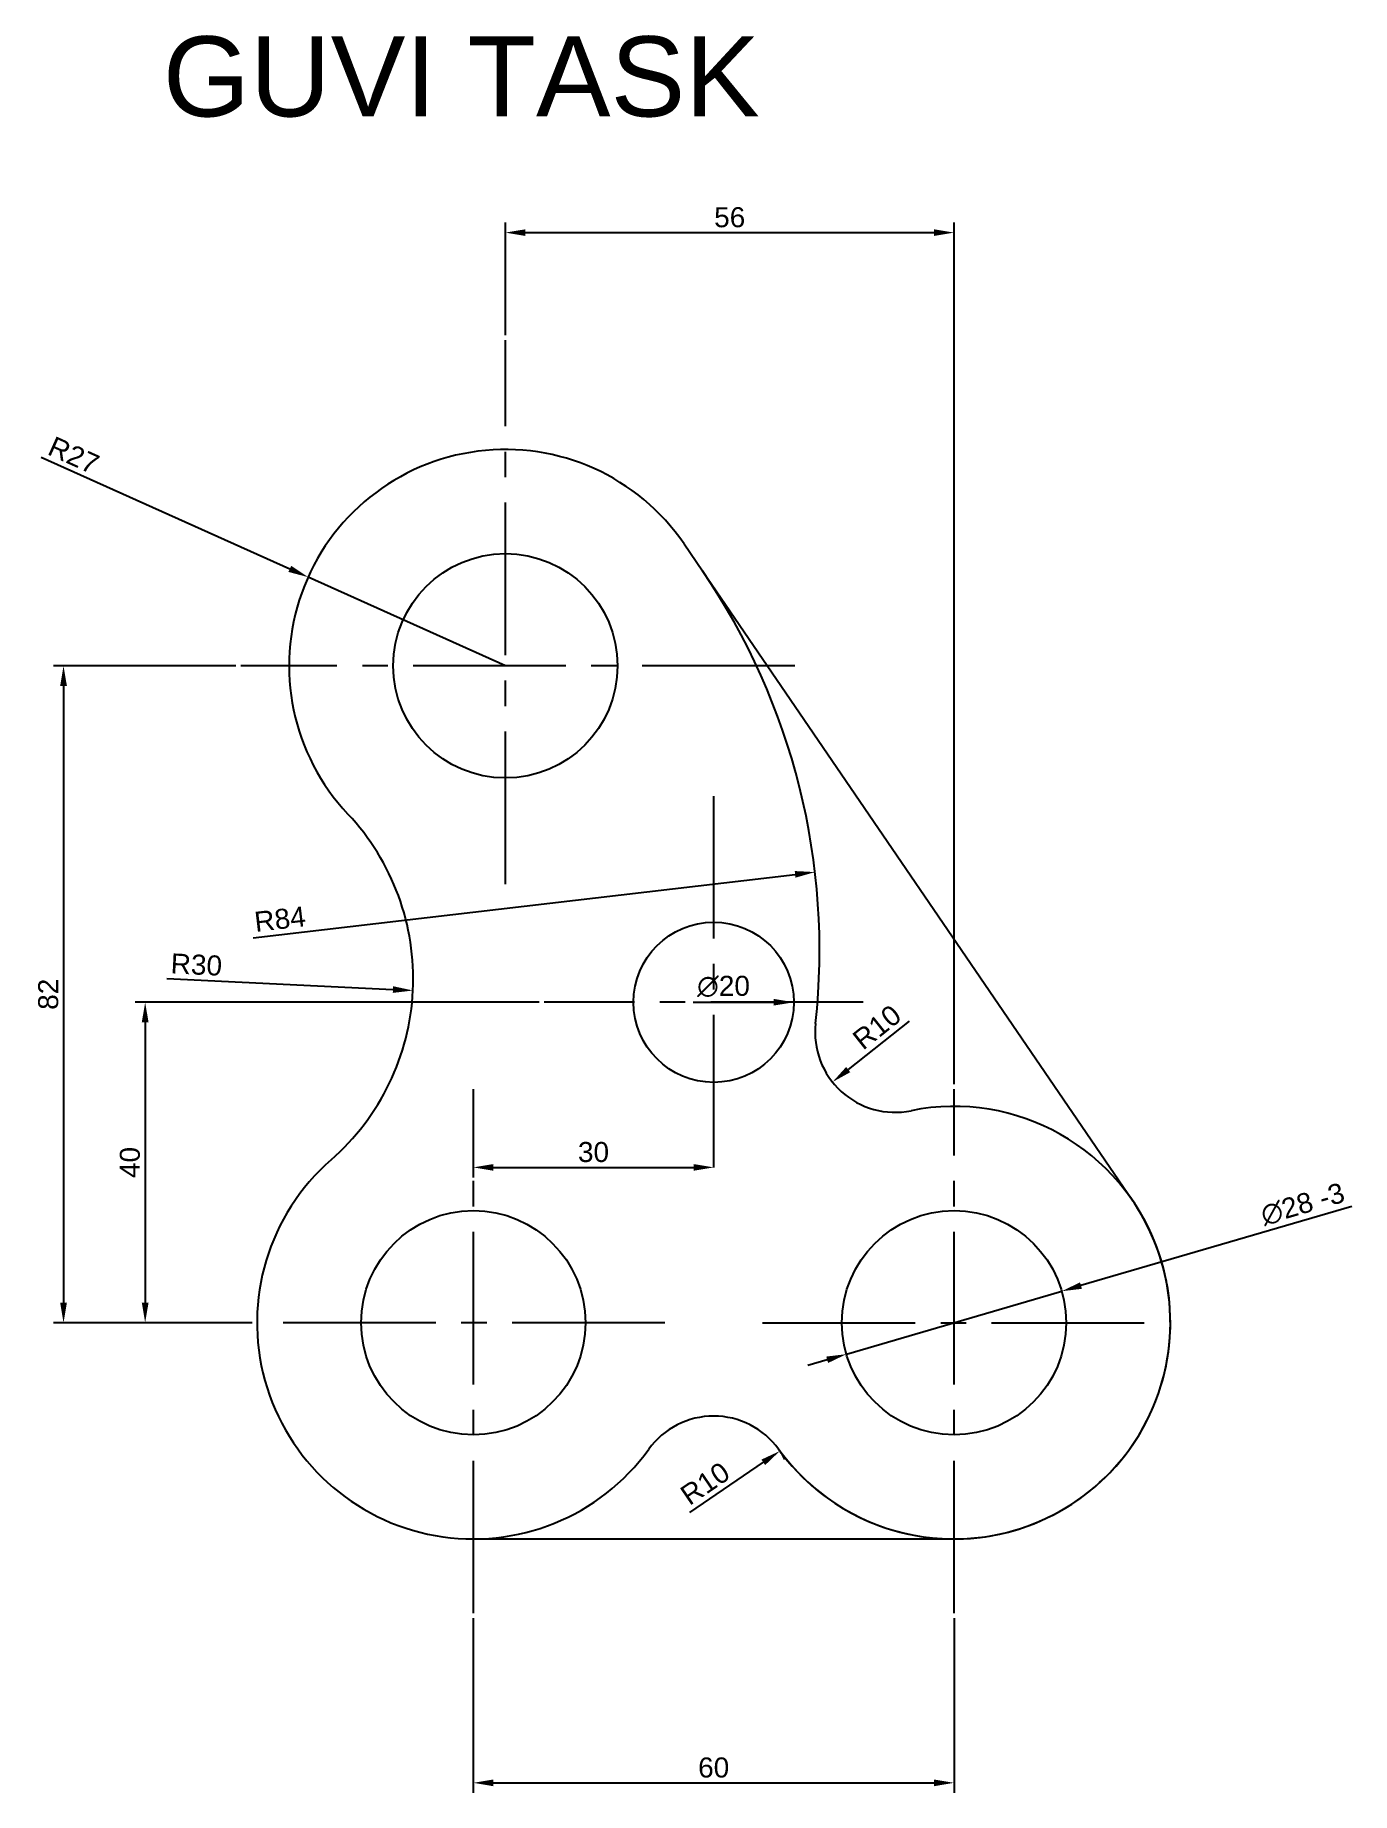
# Model space of a CAD drawing. Header units: millimetres. Extents: x 93 to 258, y 100 to 320.
import ezdxf

# ---------------------------------------------------------------- set-up
doc = ezdxf.new("R2010")
doc.units = ezdxf.units.MM
doc.linetypes.add('CENTER2', pattern=[28.575, 19.05, -3.175, 3.175, -3.175])
for name, color, linetype in [('centre', 60, 'CENTER2'), ('dimension', 130, 'Continuous'), ('text', 41, 'Continuous')]:
    doc.layers.add(name, color=color, linetype=linetype)
doc.styles.get("Standard").update_dxf_attribs({"font": 'arial.ttf'})
doc.dimstyles.new('ISO-25', dxfattribs={"dimtxt": 2.5, "dimasz": 2.5, "dimexe": 1.25, "dimexo": 0.625, "dimtad": 1, "dimtxsty": 'Standard', "dimcen": 2.5, "dimadec": 0, "dimazin": 0, "dimtfac": 1, "dimtmove": 0, "dimatfit": 3, "dimfxl": 1, "dimarcsym": 0})

# ---------------------------------------------------------------- blocks, each defined once
blk = doc.blocks.new('*D2')
at = {"layer": 'Defpoints', "color": 0, "transparency": 16777216}
for p in [(148.03, 122.71), (208.03, 122.71), (208.03, 101.54)]:
    blk.add_point(p, dxfattribs=at)
at = {"layer": 'dimension', "color": 0, "lineweight": -2, "transparency": 16777216}
for p, q in [((148.03, 122.08), (148.03, 100.29)), ((208.03, 122.08), (208.03, 100.29)), ((150.53, 101.54), (205.53, 101.54))]:
    blk.add_line(p, q, dxfattribs=at)
at = {"layer": 'dimension', "color": 0, "transparency": 16777216}
for points in [[(150.53, 101.96), (150.53, 101.12), (148.03, 101.54)], [(205.53, 101.96), (205.53, 101.12), (208.03, 101.54)]]:
    blk.add_solid(points, dxfattribs=at)
at = {"layer": 'dimension', "color": 0, "transparency": 16777216, "insert": (178.03, 103.44), "char_height": 2.5, "attachment_point": 5}
blk.add_mtext('60', dxfattribs=at)
blk = doc.blocks.new('*D3')
at = {"layer": 'Defpoints', "color": 0, "transparency": 16777216}
for p in [(148.03, 188.11), (178.03, 178.37), (178.03, 178.37)]:
    blk.add_point(p, dxfattribs=at)
at = {"layer": 'dimension', "color": 0, "lineweight": -2, "transparency": 16777216}
for p, q in [((148.03, 187.49), (148.03, 177.12)), ((150.53, 178.37), (175.53, 178.37)), ((178.03, 178.99), (178.03, 179.62))]:
    blk.add_line(p, q, dxfattribs=at)
at = {"layer": 'dimension', "color": 0, "transparency": 16777216}
for points in [[(150.53, 178.78), (150.53, 177.95), (148.03, 178.37)], [(175.53, 178.78), (175.53, 177.95), (178.03, 178.37)]]:
    blk.add_solid(points, dxfattribs=at)
at = {"layer": 'dimension', "color": 0, "transparency": 16777216, "insert": (163.03, 180.27), "char_height": 2.5, "attachment_point": 5}
blk.add_mtext('30', dxfattribs=at)
blk = doc.blocks.new('*D4')
at = {"layer": 'Defpoints', "color": 0, "transparency": 16777216}
for p in [(208.03, 295.06), (152.03, 281.61), (208.03, 188.11)]:
    blk.add_point(p, dxfattribs=at)
at = {"layer": 'dimension', "color": 0, "lineweight": -2, "transparency": 16777216}
for p, q in [((152.03, 282.24), (152.03, 296.31)), ((208.03, 188.74), (208.03, 296.31)), ((154.53, 295.06), (205.53, 295.06))]:
    blk.add_line(p, q, dxfattribs=at)
at = {"layer": 'dimension', "color": 0, "transparency": 16777216}
for points in [[(154.53, 295.47), (154.53, 294.64), (152.03, 295.06)], [(205.53, 295.47), (205.53, 294.64), (208.03, 295.06)]]:
    blk.add_solid(points, dxfattribs=at)
at = {"layer": 'dimension', "color": 0, "transparency": 16777216, "insert": (180.03, 296.96), "char_height": 2.5, "attachment_point": 5}
blk.add_mtext('56', dxfattribs=at)
blk = doc.blocks.new('*D5')
at = {"layer": 'Defpoints', "color": 0, "transparency": 16777216}
for p in [(127.41, 252.05), (152.03, 240.98)]:
    blk.add_point(p, dxfattribs=at)
at = {"layer": 'dimension', "color": 0, "lineweight": -2, "transparency": 16777216}
for p, q in [((94.1, 267.02), (125.13, 253.08)), ((152.03, 240.98), (127.41, 252.05))]:
    blk.add_line(p, q, dxfattribs=at)
at = {"layer": 'dimension', "color": 0, "transparency": 16777216}
blk.add_solid([(125.3, 253.46), (124.95, 252.7), (127.41, 252.05)], dxfattribs=at)
at = {"layer": 'dimension', "color": 0, "transparency": 16777216, "insert": (98.16, 267.26), "char_height": 2.5, "attachment_point": 5, "rotation": 335.7973}
blk.add_mtext('R27', dxfattribs=at)
blk = doc.blocks.new('*D7')
at = {"layer": 'Defpoints', "color": 0, "transparency": 16777216}
for p in [(221.47, 162.91), (194.6, 155.05)]:
    blk.add_point(p, dxfattribs=at)
at = {"layer": 'dimension', "color": 0, "lineweight": -2, "transparency": 16777216}
for p, q in [((257.68, 173.5), (223.87, 163.61)), ((194.6, 155.05), (221.47, 162.91)), ((192.2, 154.35), (189.8, 153.65))]:
    blk.add_line(p, q, dxfattribs=at)
at = {"layer": 'dimension', "color": 0, "transparency": 16777216}
for points in [[(223.75, 164.01), (223.99, 163.21), (221.47, 162.91)], [(192.08, 154.75), (192.31, 153.95), (194.6, 155.05)]]:
    blk.add_solid(points, dxfattribs=at)
at = {"layer": 'dimension', "color": 0, "transparency": 16777216, "insert": (251.55, 173.76), "char_height": 2.5, "attachment_point": 5, "rotation": 16.3034}
blk.add_mtext('∅28 -3', dxfattribs=at)
blk = doc.blocks.new('*D8')
at = {"layer": 'Defpoints', "color": 0, "transparency": 16777216}
for p in [(186.29, 142.96), (178.03, 137.33)]:
    blk.add_point(p, dxfattribs=at)
at = {"layer": 'dimension', "color": 0, "lineweight": -2, "transparency": 16777216}
blk.add_line((175.05, 135.29), (184.23, 141.55), dxfattribs=at)
blk.add_arc((178.03, 137.33), 10, 27.1237, 35.8248, dxfattribs=at)
at = {"layer": 'dimension', "color": 0, "transparency": 16777216}
blk.add_solid([(183.99, 141.89), (184.46, 141.21), (186.29, 142.96)], dxfattribs=at)
at = {"layer": 'dimension', "color": 0, "transparency": 16777216, "insert": (176.96, 138.9), "char_height": 2.5, "attachment_point": 5, "rotation": 34.2857}
blk.add_mtext('R10', dxfattribs=at)
blk = doc.blocks.new('*D9')
at = {"layer": 'Defpoints', "color": 0, "transparency": 16777216}
for p in [(200.68, 195.24), (192.86, 189.02)]:
    blk.add_point(p, dxfattribs=at)
at = {"layer": 'dimension', "color": 0, "lineweight": -2, "transparency": 16777216}
blk.add_line((202.42, 196.62), (194.82, 190.57), dxfattribs=at)
at = {"layer": 'dimension', "color": 0, "transparency": 16777216}
blk.add_solid([(194.56, 190.9), (195.08, 190.25), (192.86, 189.02)], dxfattribs=at)
at = {"layer": 'dimension', "color": 0, "transparency": 16777216, "insert": (198.41, 195.87), "char_height": 2.5, "attachment_point": 5, "rotation": 38.5194}
blk.add_mtext('R10', dxfattribs=at)
blk = doc.blocks.new('*D10')
at = {"layer": 'Defpoints', "color": 0, "transparency": 16777216}
for p in [(190.68, 215.23), (107.24, 205.49)]:
    blk.add_point(p, dxfattribs=at)
at = {"layer": 'dimension', "color": 0, "lineweight": -2, "transparency": 16777216}
blk.add_line((120.53, 207.04), (188.19, 214.94), dxfattribs=at)
at = {"layer": 'dimension', "color": 0, "transparency": 16777216}
blk.add_solid([(188.15, 215.36), (188.24, 214.53), (190.68, 215.23)], dxfattribs=at)
at = {"layer": 'dimension', "color": 0, "transparency": 16777216, "insert": (123.9, 209.35), "char_height": 2.5, "attachment_point": 5, "rotation": 6.6624}
blk.add_mtext('R84', dxfattribs=at)
blk = doc.blocks.new('*D11')
at = {"layer": 'Defpoints', "color": 0, "transparency": 16777216}
for p in [(110.53, 201.91), (140.5, 200.45)]:
    blk.add_point(p, dxfattribs=at)
at = {"layer": 'dimension', "color": 0, "lineweight": -2, "transparency": 16777216}
blk.add_line((109.78, 201.95), (138, 200.57), dxfattribs=at)
at = {"layer": 'dimension', "color": 0, "transparency": 16777216}
blk.add_solid([(138.02, 200.98), (137.98, 200.15), (140.5, 200.45)], dxfattribs=at)
at = {"layer": 'dimension', "color": 0, "transparency": 16777216, "insert": (113.47, 203.67), "char_height": 2.5, "attachment_point": 5, "rotation": 357.2073}
blk.add_mtext('R30', dxfattribs=at)
blk = doc.blocks.new('*D12')
at = {"layer": 'Defpoints', "color": 0, "transparency": 16777216}
for p in [(168.03, 198.98), (188.03, 198.98)]:
    blk.add_point(p, dxfattribs=at)
at = {"layer": 'dimension', "color": 0, "lineweight": -2, "transparency": 16777216}
blk.add_line((175.49, 198.98), (185.53, 198.98), dxfattribs=at)
at = {"layer": 'dimension', "color": 0, "transparency": 16777216}
blk.add_solid([(185.53, 199.4), (185.53, 198.57), (188.03, 198.98)], dxfattribs=at)
at = {"layer": 'dimension', "color": 0, "transparency": 16777216, "insert": (179.26, 200.95), "char_height": 2.5, "attachment_point": 5}
blk.add_mtext('∅20', dxfattribs=at)
blk = doc.blocks.new('*D13')
at = {"layer": 'Defpoints', "color": 0, "transparency": 16777216}
for p in [(119, 240.98), (96.88, 158.98), (121.03, 158.98)]:
    blk.add_point(p, dxfattribs=at)
at = {"layer": 'dimension', "color": 0, "lineweight": -2, "transparency": 16777216}
for p, q in [((118.37, 240.98), (95.63, 240.98)), ((96.88, 238.48), (96.88, 161.48)), ((120.41, 158.98), (95.63, 158.98))]:
    blk.add_line(p, q, dxfattribs=at)
at = {"layer": 'dimension', "color": 0, "transparency": 16777216}
for points in [[(96.46, 238.48), (97.3, 238.48), (96.88, 240.98)], [(96.46, 161.48), (97.3, 161.48), (96.88, 158.98)]]:
    blk.add_solid(points, dxfattribs=at)
at = {"layer": 'dimension', "color": 0, "transparency": 16777216, "insert": (94.98, 199.98), "char_height": 2.5, "attachment_point": 5, "rotation": 90}
blk.add_mtext('82', dxfattribs=at)
blk = doc.blocks.new('*D14')
at = {"layer": 'Defpoints', "color": 0, "transparency": 16777216}
for p in [(156.86, 198.98), (107.07, 158.98), (121.03, 158.98)]:
    blk.add_point(p, dxfattribs=at)
at = {"layer": 'dimension', "color": 0, "lineweight": -2, "transparency": 16777216}
for p, q in [((156.23, 198.98), (105.82, 198.98)), ((107.07, 196.48), (107.07, 161.48)), ((120.41, 158.98), (105.82, 158.98))]:
    blk.add_line(p, q, dxfattribs=at)
at = {"layer": 'dimension', "color": 0, "transparency": 16777216}
for points in [[(106.65, 196.48), (107.49, 196.48), (107.07, 198.98)], [(106.65, 161.48), (107.49, 161.48), (107.07, 158.98)]]:
    blk.add_solid(points, dxfattribs=at)
at = {"layer": 'dimension', "color": 0, "transparency": 16777216, "insert": (105.17, 178.98), "char_height": 2.5, "attachment_point": 5, "rotation": 90}
blk.add_mtext('40', dxfattribs=at)

msp = doc.modelspace()

# ---------------------------------------------------------------- linework, layer by layer
at = {"color": 40, "true_color": 0xf8d731}
for p, q in [((174.335, 256.199), (176.633, 252.831)), ((176.633, 252.831), (230.328, 174.209)), ((148.032, 131.982), (208.032, 131.982))]:
    msp.add_line(p, q, dxfattribs=at)
for centre, radius in [((152.032, 240.982), 14), ((178.032, 198.982), 10), ((148.032, 158.982), 14), ((208.032, 158.982), 14)]:
    msp.add_circle(centre, radius, dxfattribs=at)
for centre, radius, start, end in [((152.032, 240.982), 27, 34.30506, 223.27446), ((107.245, 205.489), 84, 353.74343, 34.30506), ((110.532, 201.909), 30, 311.14014, 43.27446), ((200.685, 195.245), 10, 173.74343, 281.45334), ((208.032, 158.982), 27, 215.82477, 101.45334), ((148.032, 158.982), 27, 131.14014, 324.17523), ((208.032, 158.982), 27, 215.82477, 37.56153), ((178.032, 137.325), 10, 35.82477, 144.17523)]:
    msp.add_arc(centre, radius, start, end, dxfattribs=at)
at = {"layer": 'centre'}
for p, q in [((152.032, 213.737), (152.032, 281.615)), ((188.156, 240.982), (119, 240.982)), ((178.032, 178.368), (178.032, 224.689)), ((196.705, 198.982), (156.86, 198.982)), ((148.032, 122.705), (148.032, 188.114)), ((208.032, 122.705), (208.032, 188.114)), ((171.92, 158.982), (121.032, 158.982)), ((184.144, 158.982), (235.032, 158.982))]:
    msp.add_line(p, q, dxfattribs=at)

# ---------------------------------------------------------------- texts
at = {"layer": 'text'}
msp.add_text('GUVI TASK', height=10, dxfattribs=at).set_placement((109.282, 309.557))

# ---------------------------------------------------------------- dimensions: what is measured, and where the dimension line sits
at = {"layer": 'dimension'}
for base, p1, p2, picture, middle in [((208.032, 295.058), (152.032, 281.615), (208.032, 188.114), '*D4', (180.032, 296.959)), ((178.032, 178.368), (148.032, 188.114), (178.032, 178.368), '*D3', (163.032, 180.27)), ((208.032, 101.541), (148.032, 122.705), (208.032, 122.705), '*D2', (178.032, 103.442))]:
    dim = msp.add_linear_dim(base=base, p1=p1, p2=p2, dimstyle='ISO-25', dxfattribs=at)
    dim.commit()
    dim.dimension.update_dxf_attribs({"geometry": picture, "text_midpoint": middle})
for center, mpoint, picture, middle in [((152.032, 240.982), (127.405, 252.051), '*D5', (97.391, 265.542)), ((107.245, 205.489), (190.678, 215.235), '*D10', (124.116, 207.46)), ((110.532, 201.909), (140.496, 200.447), '*D11', (113.382, 201.77)), ((200.685, 195.245), (192.861, 189.017), '*D9', (199.596, 194.378)), ((178.032, 137.325), (186.294, 142.959), '*D8', (178.032, 137.325))]:
    dim = msp.add_radius_dim(center=center, mpoint=mpoint, dimstyle='ISO-25', dxfattribs=at)
    dim.commit()
    dim.dimension.update_dxf_attribs({"geometry": picture, "text_midpoint": middle, "dimtype": 164})
for base, p1, picture, middle in [((96.881, 158.982), (119, 240.982), '*D13', (94.979, 199.982)), ((107.071, 158.982), (156.86, 198.982), '*D14', (105.169, 178.982))]:
    dim = msp.add_linear_dim(base=base, p1=p1, p2=(121.032, 158.982), angle=90, dimstyle='ISO-25', dxfattribs=at)
    dim.commit()
    dim.dimension.update_dxf_attribs({"geometry": picture, "text_midpoint": middle})
dim = msp.add_diameter_dim_2p(p1=(168.032, 198.982), p2=(188.032, 198.982), dimstyle='ISO-25', dxfattribs=at)
dim.commit()
dim.dimension.update_dxf_attribs({"geometry": '*D12', "text_midpoint": (179.261, 198.982), "dimtype": 163})
dim = msp.add_diameter_dim_2p(p1=(194.595, 155.052), p2=(221.469, 162.912), text='<> -3', dimstyle='ISO-25', dxfattribs=at)
dim.commit()
dim.dimension.update_dxf_attribs({"geometry": '*D7', "text_midpoint": (252.105, 171.872), "dimtype": 163})

doc.saveas('drawing.dxf')
